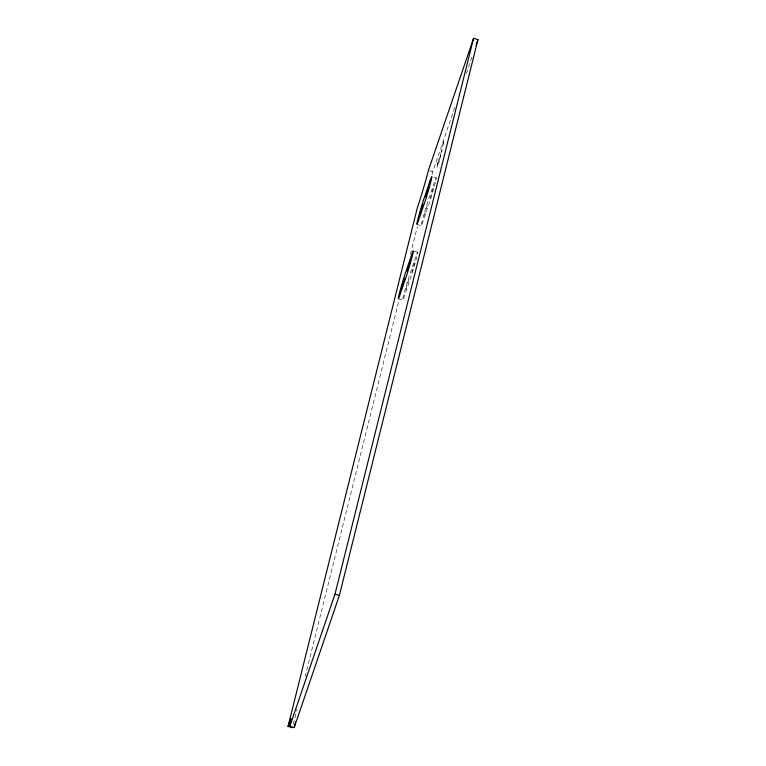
<?xml version="1.0" encoding="UTF-8"?>
<svg xmlns="http://www.w3.org/2000/svg" width="766" height="766" viewBox="0 0 766 766"><rect width="100%" height="100%" fill="white"/><g stroke="black" fill="none" stroke-linecap="round" stroke-linejoin="round"><path stroke-width="0.57" stroke-dasharray="3.83 2.87" d="M293.292 724.215L297.055 709.134M305.155 676.646L399.172 299.563M410.452 254.312L417.403 226.458M437.137 167.361L439.32 158.619C439.253 157.557 436.218 168.836 438.334 162.478M440.795 153.995L438.669 162.756L442.269 149.696M440.881 153.066L443.974 140.676L442.547 146.507M424.326 215.37L427.284 205.345M430.176 198.26L433.135 188.235M405.788 289.692L408.757 279.667M411.639 272.581L414.607 262.556M432.005 174.725A27.471 1.168 -73.5 0 0 432.752 171.814L454.774 107.403M466.37 73.498L472.162 56.55M429.467 170.837L432.752 171.814M434.006 177.233L436.199 177.884M416.876 224.419L421.262 225.721M413.286 250.913L417.671 252.205M398.349 298.75L402.734 300.042M434.36 182.413L428.51 199.524A16.019 0.68 -73.5 0 0 422.085 221.25A16.019 0.68 -73.5 0 0 423.1 221.202L428.95 204.091A16.019 0.68 -73.5 0 0 435.375 182.365A16.019 0.68 -73.5 0 0 434.36 182.413M415.833 256.734L409.982 273.845A16.019 0.68 -73.5 0 0 403.558 295.571A16.019 0.68 -73.5 0 0 404.572 295.523L410.423 278.412A16.019 0.68 -73.5 0 0 416.848 256.687A16.019 0.68 -73.5 0 0 415.833 256.734"/><path stroke-width="1.15" d="M288.045 726.398L417.355 207.758A27.471 1.168 -73.5 0 0 428.366 170.512L473.57 38.3L477.955 39.602L339.386 595.402L294.173 727.614L289.787 726.312A27.471 1.168 -73.5 0 0 288.045 726.398L292.43 727.7M289.787 726.312L335.001 594.1L473.57 38.3M419.94 214.078L422.909 204.043M425.791 196.967L428.749 186.933M401.413 288.399L404.371 278.364M407.253 271.288L410.222 261.254M476.031 45.251L477.955 39.602M335.001 594.1L339.386 595.402M295.465 721.926A27.471 1.168 -73.5 0 1 294.173 727.614M429.975 181.111L424.125 198.222A16.019 0.68 -73.5 0 0 417.7 219.947A16.019 0.68 -73.5 0 0 418.715 219.899L424.565 202.789A16.019 0.68 -73.5 0 0 430.99 181.063A16.019 0.68 -73.5 0 0 429.975 181.111M411.447 255.432L405.597 272.543A16.019 0.68 -73.5 0 0 399.172 294.268A16.019 0.68 -73.5 0 0 400.187 294.221L406.037 277.11A16.019 0.68 -73.5 0 0 412.462 255.384A16.019 0.68 -73.5 0 0 411.447 255.432"/></g></svg>
